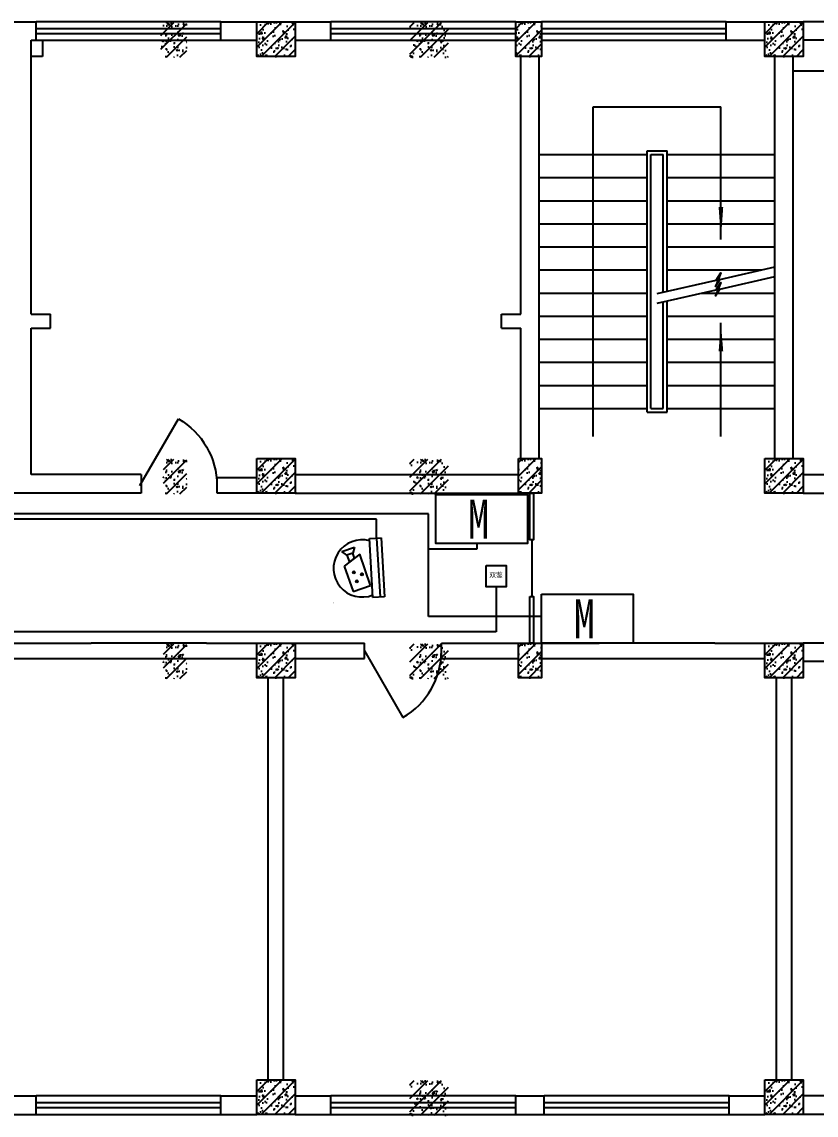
# Model space of a CAD drawing. Header units: millimetres. Extents: x 1454 to 76815, y 2126 to 32240.
# Drawn here: x 61248 to 68126, y 22736 to 32209 of the extents above; entities that cross this region are included whole.
import ezdxf
from ezdxf.enums import TextEntityAlignment as Align

# ---------------------------------------------------------------- set-up
doc = ezdxf.new("R2010")
doc.units = ezdxf.units.MM
doc.linetypes.add('CONTINOUS', pattern=[0])
for name, color, linetype in [('2期技防设备', 7, 'Continuous'), ('BD0', 7, 'Continuous'), ('C', 7, 'Continuous'), ('EBL', 3, 'Continuous'), ('EV-保安监控', 130, 'Continuous'), ('FS', 7, 'Continuous'), ('JJ', 7, 'Continuous'), ('LT', 7, 'Continuous'), ('MID', 7, 'Continuous'), ('T', 7, 'Continuous'), ('WINDOW', 7, 'Continuous'), ('WINDOW_TEXT', 7, 'Continuous'), ('Z', 7, 'Continuous'), ('Z1', 9, 'Continuous'), ('安防设备', 1, 'Continuous'), ('文字说明', 7, 'Continuous')]:
    doc.layers.add(name, color=color, linetype=linetype)
doc.styles.add('china', font='SimSun.ttf', dxfattribs={"width": 0.8})
doc.styles.add('SIMPLEX', font='SIMPLEX.SHX')
doc.styles.get("Standard").update_dxf_attribs({"font": 'arial.ttf'})
doc.linetypes.add('ZIGZAG', pattern='A,0.00254,-5.08,[131,ltypeshp.shx,S=5.08,R=0,X=-5.08,Y=0],-10.16,[131,ltypeshp.shx,S=5.08,R=180,X=5.08,Y=0],-5.08', length=20.32254)

# ---------------------------------------------------------------- blocks, each defined once
blk = doc.blocks.new('A$C7263570F')
at = {"layer": '安防设备', "color": 1, "linetype": 'Continuous', "lineweight": -3}
for p, q in [((0, 428.1), (0, 326.7)), ((513.6, 428.1), (0, 428.1)), ((513.6, 389), (0, 389)), ((513.6, 326.7), (513.6, 428.1)), ((0, 326.7), (513.6, 326.7)), ((61.9, 158.2), (105.1, 312.1)), ((105.1, 312.1), (382.3, 234.3)), ((140.8, 202.2), (138.4, 196.2)), ((138.4, 196.2), (140.8, 190.2)), ((140.8, 202.2), (146.9, 204.7)), ((140.8, 190.2), (146.9, 187.7)), ((146.9, 204.7), (152.9, 202.2)), ((146.9, 187.7), (152.9, 190.2)), ((152.9, 202.2), (155.4, 196.2)), ((155.4, 196.2), (152.9, 190.2)), ((200.6, 249.5), (198.1, 243.5)), ((198.1, 243.5), (200.6, 237.5)), ((200.6, 249.5), (206.6, 252)), ((200.6, 237.5), (206.6, 235)), ((206.6, 252), (212.6, 249.5)), ((206.6, 235), (212.6, 237.5)), ((212.6, 249.5), (215.1, 243.5)), ((215.1, 243.5), (212.6, 237.5)), ((382.3, 234.3), (287.8, 94.8)), ((447.2, 194.2), (394.9, 175.5)), ((415.4, 80.9), (447.2, 194.2)), ((287.8, 94.8), (61.9, 158.2)), ((221.8, 179.5), (219.3, 173.5)), ((219.3, 173.5), (221.8, 167.5)), ((221.8, 179.5), (227.8, 182)), ((221.8, 167.5), (227.8, 165)), ((227.8, 182), (233.8, 179.5)), ((227.8, 165), (233.8, 167.5)), ((233.8, 179.5), (236.3, 173.5)), ((236.3, 173.5), (233.8, 167.5)), ((319.3, 141.3), (350.8, 187.8)), ((380.4, 124.2), (319.3, 141.3)), ((350.8, 187.8), (394.9, 175.5)), ((394.9, 175.5), (380.4, 124.2)), ((394.9, 175.5), (380.4, 124.2)), ((380.4, 124.2), (415.4, 80.9))]:
    blk.add_line(p, q, dxfattribs=at)
at = {"layer": '安防设备', "color": 1, "linetype": 'Continuous', "lineweight": -3, "extrusion": (0, 0, -1)}
blk.add_ellipse((258.1, 248), major_axis=(0, 248), ratio=1, start_param=1.247574, end_param=5.035609, dxfattribs=at)
at = {"layer": '安防设备', "color": 1, "lineweight": -3, "extrusion": (0, 0, -1)}
for centre, major_axis, start_param, end_param in [((146.9, 196.2), (6.02, 6.02), 3.926991, 10.210176), ((206.6, 243.5), (6.02, 6.02), 3.926991, 10.210176), ((227.8, 173.5), (-6.02, 6.02), 5.497787, 11.780972)]:
    blk.add_ellipse(centre, major_axis=major_axis, ratio=1, start_param=start_param, end_param=end_param, dxfattribs=at)
at = {"layer": '安防设备', "color": 1, "linetype": 'Continuous', "lineweight": -3}
for points in [[(152.9, 202.2), (155.4, 196.2), (138.4, 196.2)], [(146.9, 204.7), (152.9, 202.2), (140.8, 202.2)], [(155.4, 196.2), (152.9, 190.2), (140.8, 190.2)], [(212.6, 249.5), (215.1, 243.5), (198.1, 243.5)], [(206.6, 252), (212.6, 249.5), (200.6, 249.5)], [(215.1, 243.5), (212.6, 237.5), (200.6, 237.5)], [(233.8, 179.5), (236.3, 173.5), (219.3, 173.5)], [(227.8, 182), (233.8, 179.5), (221.8, 179.5)], [(236.3, 173.5), (233.8, 167.5), (221.8, 167.5)]]:
    blk.add_solid(points, dxfattribs=at)
at = {"layer": '安防设备', "color": 1, "linetype": 'Continuous', "lineweight": -3, "extrusion": (0, 0, -1)}
for points in [[(-152.9, 202.2), (-140.8, 202.2), (-138.4, 196.2)], [(-155.4, 196.2), (-138.4, 196.2), (-140.8, 190.2)], [(-152.9, 190.2), (-140.8, 190.2), (-146.9, 187.7)], [(-212.6, 249.5), (-200.6, 249.5), (-198.1, 243.5)], [(-215.1, 243.5), (-198.1, 243.5), (-200.6, 237.5)], [(-212.6, 237.5), (-200.6, 237.5), (-206.6, 235)], [(-233.8, 179.5), (-221.8, 179.5), (-219.3, 173.5)], [(-236.3, 173.5), (-219.3, 173.5), (-221.8, 167.5)], [(-233.8, 167.5), (-221.8, 167.5), (-227.8, 165)]]:
    blk.add_solid(points, dxfattribs=at)
at = {"flags": 1}
for tag, p in [('SADA', (-61.3, 174.3)), ('ID', (664.1, -175.2)), ('名称', (-88.5, -231.8))]:
    blk.add_attdef(tag, p, '', height=200, dxfattribs=at)
blk.add_attdef('名称', (-19.5, -15.1), '', height=2.5)
blk = doc.blocks.new('_DBLK')
blk.add_line((-0.5, 0), (0, -0.866))
blk.add_arc((-0.5, 0), 1, 300, 0)
at = {"layer": 'WINDOW_TEXT', "style": 'SIMPLEX', "flags": 9}
blk.add_attdef('A', text='', height=1, dxfattribs=at).set_placement((0, 1.5), align=Align.MIDDLE)
blk = doc.blocks.new('A$C38F61D08')
at = {"layer": 'EBL'}
blk.add_lwpolyline([(0, 400.7), (706.4, 400.7), (706.4, 24.2), (0, 24.2)], close=True, dxfattribs=at)
at = {"layer": 'MID', "style": 'china', "width": 0.8}
blk.add_text('M', height=300, dxfattribs=at).set_placement((247.7, 61.7))

msp = doc.modelspace()

# ---------------------------------------------------------------- hatches: boundary and pattern name
at = {"layer": 'Z1'}
h = msp.add_hatch(dxfattribs=at)
h.set_pattern_fill('ANSI31', color=256, scale=666.666667, style=0)
h.set_pattern_definition([(45, (-1623218.67, -75789.21), (-58.925565, 58.925565), [])])
h.paths.add_polyline_path([(62452.3, 32202.4), (62675.6, 32202.4), (62675.6, 31902.4), (62452.3, 31902.4)])
h = msp.add_hatch(dxfattribs=at)
h.set_pattern_fill('AR-CONC', color=256, scale=20, style=0)
h.set_pattern_definition([(50, (-1623218.67, -75789.21), (143.4520365, -12.550427), [15, -165]), (355, (-1623218.67, -75789.21), (-27.750267, 150.438427), [12, -132]), (100.4514, (-1623206.72, -75790.26), (115.701876, 137.887908), [12.748038, -140.228422]), (46.1842, (-1623218.67, -75749.21), (213.44821, -33.103803), [22.5, -247.5]), (96.6356, (-1623200.89, -75751.97), (186.93254, 194.823574), [19.122058, -210.3426]), (351.1842, (-1623218.67, -75749.21), (186.93239, 194.82372), [18, -198]), (21, (-1623198.67, -75759.21), (119.3814104, -80.523778), [15, -165]), (326, (-1623198.67, -75759.21), (48.663066, 145.030009), [12, -132]), (71.4514, (-1623188.72, -75765.92), (168.044526, 64.506099), [12.748038, -140.228422]), (37.5, (-1623218.673, -75789.214), (2.431971, 66.5787708), [0, -130.4, 0, -134, 0, -132.5]), (7.5, (-1623218.67, -75789.214), (52.6139075, 78.8823424), [0, -76.4, 0, -127.4, 0, -50.5]), (327.5, (-1623263.273, -75789.214), (106.7644872, -4.5109743), [0, -50, 0, -156, 0, -207]), (317.5, (-1623283.27, -75789.21), (116.637234, 20.0209965), [0, -65, 0, -103.6, 0, -147])])
h.paths.add_polyline_path([(62452.3, 32202.4), (62675.6, 32202.4), (62675.6, 31902.4), (62452.3, 31902.4)])
h = msp.add_hatch(dxfattribs=at)
h.set_pattern_fill('ANSI31', color=256, scale=666.666667, style=0)
h.set_pattern_definition([(45, (-1415541.046, -501785.635), (-58.925565, 58.925565), [])])
h.paths.add_polyline_path([(63281.7, 32209.1), (63615.1, 32209.1), (63615.1, 31909.1), (63281.7, 31909.1)])
h = msp.add_hatch(dxfattribs=at)
h.set_pattern_fill('AR-CONC', color=256, scale=20, style=0)
h.set_pattern_definition([(50, (-1415541.05, -501785.64), (143.4520365, -12.550427), [15, -165]), (355, (-1415541.05, -501785.64), (-27.750267, 150.438427), [12, -132]), (100.4514, (-1415529.09, -501786.68), (115.701876, 137.887908), [12.748038, -140.228422]), (46.1842, (-1415541.05, -501745.64), (213.44821, -33.103803), [22.5, -247.5]), (96.6356, (-1415523.26, -501748.4), (186.93254, 194.823574), [19.122058, -210.3426]), (351.1842, (-1415541.05, -501745.64), (186.93239, 194.82372), [18, -198]), (21, (-1415521.05, -501755.64), (119.38141, -80.523778), [15, -165]), (326, (-1415521.05, -501755.64), (48.663066, 145.030009), [12, -132]), (71.4514, (-1415511.1, -501762.35), (168.044526, 64.506099), [12.748038, -140.228422]), (37.5, (-1415541.046, -501785.635), (2.431971, 66.5787708), [0, -130.4, 0, -134, 0, -132.5]), (7.5, (-1415541.046, -501785.635), (52.6139075, 78.8823424), [0, -76.4, 0, -127.4, 0, -50.5]), (327.5, (-1415585.646, -501785.635), (106.7644872, -4.5109743), [0, -50, 0, -156, 0, -207]), (317.5, (-1415605.65, -501785.635), (116.637234, 20.0209965), [0, -65, 0, -103.6, 0, -147])])
h.paths.add_polyline_path([(63281.7, 32209.1), (63615.1, 32209.1), (63615.1, 31909.1), (63281.7, 31909.1)])
h = msp.add_hatch(dxfattribs=at)
h.set_pattern_fill('ANSI31', color=256, scale=666.666667, style=0)
h.set_pattern_definition([(45, (-1621018.67, -75789.21), (-58.925565, 58.925565), [])])
h.paths.add_polyline_path([(64609, 32202.4), (64942.3, 32202.4), (64942.3, 31902.4), (64609, 31902.4)])
h = msp.add_hatch(dxfattribs=at)
h.set_pattern_fill('AR-CONC', color=256, scale=20, style=0)
h.set_pattern_definition([(50, (-1621018.67, -75789.21), (143.4520365, -12.550427), [15, -165]), (355, (-1621018.67, -75789.21), (-27.750267, 150.438427), [12, -132]), (100.4514, (-1621006.72, -75790.26), (115.701876, 137.887908), [12.748038, -140.228422]), (46.1842, (-1621018.67, -75749.21), (213.44821, -33.103803), [22.5, -247.5]), (96.6356, (-1621000.89, -75751.97), (186.93254, 194.823574), [19.122058, -210.3426]), (351.1842, (-1621018.67, -75749.21), (186.93239, 194.82372), [18, -198]), (21, (-1620998.67, -75759.21), (119.3814104, -80.523778), [15, -165]), (326, (-1620998.67, -75759.21), (48.663066, 145.030009), [12, -132]), (71.4514, (-1620988.72, -75765.92), (168.044526, 64.506099), [12.748038, -140.228422]), (37.5, (-1621018.673, -75789.214), (2.431971, 66.5787708), [0, -130.4, 0, -134, 0, -132.5]), (7.5, (-1621018.67, -75789.214), (52.6139075, 78.8823424), [0, -76.4, 0, -127.4, 0, -50.5]), (327.5, (-1621063.273, -75789.214), (106.7644872, -4.5109743), [0, -50, 0, -156, 0, -207]), (317.5, (-1621083.27, -75789.21), (116.637234, 20.0209965), [0, -65, 0, -103.6, 0, -147])])
h.paths.add_polyline_path([(64609, 32202.4), (64942.3, 32202.4), (64942.3, 31902.4), (64609, 31902.4)])
h = msp.add_hatch(dxfattribs=at)
h.set_pattern_fill('ANSI31', color=256, scale=666.666667, style=0)
h.set_pattern_definition([(45, (-1413341.046, -501785.635), (-58.925565, 58.925565), [])])
h.paths.add_polyline_path([(65525.1, 32209.1), (65748.4, 32209.1), (65748.4, 31909.1), (65525.1, 31909.1)])
h = msp.add_hatch(dxfattribs=at)
h.set_pattern_fill('AR-CONC', color=256, scale=20, style=0)
h.set_pattern_definition([(50, (-1413341.05, -501785.64), (143.4520365, -12.550427), [15, -165]), (355, (-1413341.05, -501785.64), (-27.750267, 150.438427), [12, -132]), (100.4514, (-1413329.09, -501786.68), (115.701876, 137.887908), [12.748038, -140.228422]), (46.1842, (-1413341.05, -501745.64), (213.44821, -33.103803), [22.5, -247.5]), (96.6356, (-1413323.26, -501748.4), (186.93254, 194.823574), [19.122058, -210.3426]), (351.1842, (-1413341.05, -501745.64), (186.93239, 194.82372), [18, -198]), (21, (-1413321.05, -501755.64), (119.38141, -80.523778), [15, -165]), (326, (-1413321.05, -501755.64), (48.663066, 145.030009), [12, -132]), (71.4514, (-1413311.1, -501762.35), (168.044526, 64.506099), [12.748038, -140.228422]), (37.5, (-1413341.046, -501785.635), (2.431971, 66.5787708), [0, -130.4, 0, -134, 0, -132.5]), (7.5, (-1413341.046, -501785.635), (52.6139075, 78.8823424), [0, -76.4, 0, -127.4, 0, -50.5]), (327.5, (-1413385.646, -501785.635), (106.7644872, -4.5109743), [0, -50, 0, -156, 0, -207]), (317.5, (-1413405.65, -501785.635), (116.637234, 20.0209965), [0, -65, 0, -103.6, 0, -147])])
h.paths.add_polyline_path([(65525.1, 32209.1), (65748.4, 32209.1), (65748.4, 31909.1), (65525.1, 31909.1)])
h = msp.add_hatch(dxfattribs=at)
h.set_pattern_fill('ANSI31', color=256, scale=666.666667, style=0)
h.set_pattern_definition([(45, (-1411141.046, -501785.635), (-58.925565, 58.925565), [])])
h.paths.add_polyline_path([(67681.7, 32209.1), (68015.1, 32209.1), (68015.1, 31909.1), (67681.7, 31909.1)])
h = msp.add_hatch(dxfattribs=at)
h.set_pattern_fill('AR-CONC', color=256, scale=20, style=0)
h.set_pattern_definition([(50, (-1411141.05, -501785.64), (143.4520365, -12.550427), [15, -165]), (355, (-1411141.05, -501785.64), (-27.750267, 150.438427), [12, -132]), (100.4514, (-1411129.09, -501786.68), (115.701876, 137.887908), [12.748038, -140.228422]), (46.1842, (-1411141.05, -501745.64), (213.44821, -33.103803), [22.5, -247.5]), (96.6356, (-1411123.26, -501748.4), (186.93254, 194.823574), [19.122058, -210.3426]), (351.1842, (-1411141.05, -501745.64), (186.93239, 194.82372), [18, -198]), (21, (-1411121.05, -501755.64), (119.38141, -80.523778), [15, -165]), (326, (-1411121.05, -501755.64), (48.663066, 145.030009), [12, -132]), (71.4514, (-1411111.1, -501762.35), (168.044526, 64.506099), [12.748038, -140.228422]), (37.5, (-1411141.046, -501785.635), (2.431971, 66.5787708), [0, -130.4, 0, -134, 0, -132.5]), (7.5, (-1411141.046, -501785.635), (52.6139075, 78.8823424), [0, -76.4, 0, -127.4, 0, -50.5]), (327.5, (-1411185.646, -501785.635), (106.7644872, -4.5109743), [0, -50, 0, -156, 0, -207]), (317.5, (-1411205.65, -501785.635), (116.637234, 20.0209965), [0, -65, 0, -103.6, 0, -147])])
h.paths.add_polyline_path([(67681.7, 32209.1), (68015.1, 32209.1), (68015.1, 31909.1), (67681.7, 31909.1)])
h = msp.add_hatch(dxfattribs=at)
h.set_pattern_fill('ANSI31', color=256, scale=666.666667, style=0)
h.set_pattern_definition([(45, (-1415541.046, -505568.97), (-58.925565, 58.925565), [])])
h.paths.add_polyline_path([(63281.7, 28425.8), (63615.1, 28425.8), (63615.1, 28125.8), (63281.7, 28125.8)])
h = msp.add_hatch(dxfattribs=at)
h.set_pattern_fill('AR-CONC', color=256, scale=20, style=0)
h.set_pattern_definition([(50, (-1415541.05, -505568.97), (143.4520365, -12.550427), [15, -165]), (355, (-1415541.05, -505568.97), (-27.750267, 150.438427), [12, -132]), (100.4514, (-1415529.09, -505570.01), (115.701876, 137.887908), [12.748038, -140.228422]), (46.1842, (-1415541.05, -505528.97), (213.44821, -33.103803), [22.5, -247.5]), (96.6356, (-1415523.26, -505531.73), (186.93254, 194.823574), [19.122058, -210.3426]), (351.1842, (-1415541.05, -505528.97), (186.93239, 194.82372), [18, -198]), (21, (-1415521.05, -505538.97), (119.38141, -80.523778), [15, -165]), (326, (-1415521.05, -505538.97), (48.663066, 145.030009), [12, -132]), (71.4514, (-1415511.1, -505545.68), (168.044526, 64.506099), [12.748038, -140.228422]), (37.5, (-1415541.046, -505568.97), (2.431971, 66.5787708), [0, -130.4, 0, -134, 0, -132.5]), (7.5, (-1415541.046, -505568.97), (52.6139075, 78.8823424), [0, -76.4, 0, -127.4, 0, -50.5]), (327.5, (-1415585.646, -505568.97), (106.7644872, -4.5109743), [0, -50, 0, -156, 0, -207]), (317.5, (-1415605.65, -505568.97), (116.637234, 20.0209965), [0, -65, 0, -103.6, 0, -147])])
h.paths.add_polyline_path([(63281.7, 28425.8), (63615.1, 28425.8), (63615.1, 28125.8), (63281.7, 28125.8)])
h = msp.add_hatch(dxfattribs=at)
h.set_pattern_fill('ANSI31', color=256, scale=666.666667, style=0)
h.set_pattern_definition([(45, (-1413341.046, -505568.97), (-58.925565, 58.925565), [])])
h.paths.add_polyline_path([(65548.4, 28425.8), (65748.4, 28425.8), (65748.4, 28125.8), (65548.4, 28125.8)])
h = msp.add_hatch(dxfattribs=at)
h.set_pattern_fill('AR-CONC', color=256, scale=20, style=0)
h.set_pattern_definition([(50, (-1413341.05, -505568.97), (143.4520365, -12.550427), [15, -165]), (355, (-1413341.05, -505568.97), (-27.750267, 150.438427), [12, -132]), (100.4514, (-1413329.09, -505570.01), (115.701876, 137.887908), [12.748038, -140.228422]), (46.1842, (-1413341.05, -505528.97), (213.44821, -33.103803), [22.5, -247.5]), (96.6356, (-1413323.26, -505531.73), (186.93254, 194.823574), [19.122058, -210.3426]), (351.1842, (-1413341.05, -505528.97), (186.93239, 194.82372), [18, -198]), (21, (-1413321.05, -505538.97), (119.38141, -80.523778), [15, -165]), (326, (-1413321.05, -505538.97), (48.663066, 145.030009), [12, -132]), (71.4514, (-1413311.1, -505545.68), (168.044526, 64.506099), [12.748038, -140.228422]), (37.5, (-1413341.046, -505568.97), (2.431971, 66.5787708), [0, -130.4, 0, -134, 0, -132.5]), (7.5, (-1413341.046, -505568.97), (52.6139075, 78.8823424), [0, -76.4, 0, -127.4, 0, -50.5]), (327.5, (-1413385.646, -505568.97), (106.7644872, -4.5109743), [0, -50, 0, -156, 0, -207]), (317.5, (-1413405.65, -505568.97), (116.637234, 20.0209965), [0, -65, 0, -103.6, 0, -147])])
h.paths.add_polyline_path([(65548.4, 28425.8), (65748.4, 28425.8), (65748.4, 28125.8), (65548.4, 28125.8)])
h = msp.add_hatch(dxfattribs=at)
h.set_pattern_fill('ANSI31', color=256, scale=666.666667, style=0)
h.set_pattern_definition([(45, (-1411141.046, -505568.97), (-58.925565, 58.925565), [])])
h.paths.add_polyline_path([(67681.7, 28425.8), (68015.1, 28425.8), (68015.1, 28125.8), (67681.7, 28125.8)])
h = msp.add_hatch(dxfattribs=at)
h.set_pattern_fill('AR-CONC', color=256, scale=20, style=0)
h.set_pattern_definition([(50, (-1411141.05, -505568.97), (143.4520365, -12.550427), [15, -165]), (355, (-1411141.05, -505568.97), (-27.750267, 150.438427), [12, -132]), (100.4514, (-1411129.09, -505570.01), (115.701876, 137.887908), [12.748038, -140.228422]), (46.1842, (-1411141.05, -505528.97), (213.44821, -33.103803), [22.5, -247.5]), (96.6356, (-1411123.26, -505531.73), (186.93254, 194.823574), [19.122058, -210.3426]), (351.1842, (-1411141.05, -505528.97), (186.93239, 194.82372), [18, -198]), (21, (-1411121.05, -505538.97), (119.38141, -80.523778), [15, -165]), (326, (-1411121.05, -505538.97), (48.663066, 145.030009), [12, -132]), (71.4514, (-1411111.1, -505545.68), (168.044526, 64.506099), [12.748038, -140.228422]), (37.5, (-1411141.046, -505568.97), (2.431971, 66.5787708), [0, -130.4, 0, -134, 0, -132.5]), (7.5, (-1411141.046, -505568.97), (52.6139075, 78.8823424), [0, -76.4, 0, -127.4, 0, -50.5]), (327.5, (-1411185.646, -505568.97), (106.7644872, -4.5109743), [0, -50, 0, -156, 0, -207]), (317.5, (-1411205.65, -505568.97), (116.637234, 20.0209965), [0, -65, 0, -103.6, 0, -147])])
h.paths.add_polyline_path([(67681.7, 28425.8), (68015.1, 28425.8), (68015.1, 28125.8), (67681.7, 28125.8)])
h = msp.add_hatch(dxfattribs=at)
h.set_pattern_fill('ANSI31', color=256, scale=666.666667, style=0)
h.set_pattern_definition([(45, (-1623218.67, -79572.55), (-58.925565, 58.925565), [])])
h.paths.add_polyline_path([(62475.6, 28419.1), (62675.6, 28419.1), (62675.6, 28119.1), (62475.6, 28119.1)])
h = msp.add_hatch(dxfattribs=at)
h.set_pattern_fill('AR-CONC', color=256, scale=20, style=0)
h.set_pattern_definition([(50, (-1623218.67, -79572.55), (143.4520365, -12.550427), [15, -165]), (355, (-1623218.67, -79572.55), (-27.750267, 150.438427), [12, -132]), (100.4514, (-1623206.72, -79573.6), (115.701876, 137.887908), [12.748038, -140.228422]), (46.1842, (-1623218.67, -79532.55), (213.44821, -33.103803), [22.5, -247.5]), (96.6356, (-1623200.89, -79535.3), (186.93254, 194.823574), [19.122058, -210.3426]), (351.1842, (-1623218.67, -79532.55), (186.93239, 194.82372), [18, -198]), (21, (-1623198.67, -79542.55), (119.3814104, -80.523778), [15, -165]), (326, (-1623198.67, -79542.55), (48.663066, 145.030009), [12, -132]), (71.4514, (-1623188.72, -79549.26), (168.044526, 64.506099), [12.748038, -140.228422]), (37.5, (-1623218.673, -79572.547), (2.431971, 66.5787708), [0, -130.4, 0, -134, 0, -132.5]), (7.5, (-1623218.67, -79572.55), (52.6139075, 78.8823424), [0, -76.4, 0, -127.4, 0, -50.5]), (327.5, (-1623263.273, -79572.547), (106.7644872, -4.5109743), [0, -50, 0, -156, 0, -207]), (317.5, (-1623283.27, -79572.55), (116.637234, 20.0209965), [0, -65, 0, -103.6, 0, -147])])
h.paths.add_polyline_path([(62475.6, 28419.1), (62675.6, 28419.1), (62675.6, 28119.1), (62475.6, 28119.1)])
h = msp.add_hatch(dxfattribs=at)
h.set_pattern_fill('ANSI31', color=256, scale=666.666667, style=0)
h.set_pattern_definition([(45, (-1621018.67, -79572.55), (-58.925565, 58.925565), [])])
h.paths.add_polyline_path([(64609, 28419.1), (64942.3, 28419.1), (64942.3, 28119.1), (64609, 28119.1)])
h = msp.add_hatch(dxfattribs=at)
h.set_pattern_fill('AR-CONC', color=256, scale=20, style=0)
h.set_pattern_definition([(50, (-1621018.67, -79572.55), (143.4520365, -12.550427), [15, -165]), (355, (-1621018.67, -79572.55), (-27.750267, 150.438427), [12, -132]), (100.4514, (-1621006.72, -79573.6), (115.701876, 137.887908), [12.748038, -140.228422]), (46.1842, (-1621018.67, -79532.55), (213.44821, -33.103803), [22.5, -247.5]), (96.6356, (-1621000.89, -79535.3), (186.93254, 194.823574), [19.122058, -210.3426]), (351.1842, (-1621018.67, -79532.55), (186.93239, 194.82372), [18, -198]), (21, (-1620998.67, -79542.55), (119.3814104, -80.523778), [15, -165]), (326, (-1620998.67, -79542.55), (48.663066, 145.030009), [12, -132]), (71.4514, (-1620988.72, -79549.26), (168.044526, 64.506099), [12.748038, -140.228422]), (37.5, (-1621018.673, -79572.547), (2.431971, 66.5787708), [0, -130.4, 0, -134, 0, -132.5]), (7.5, (-1621018.67, -79572.55), (52.6139075, 78.8823424), [0, -76.4, 0, -127.4, 0, -50.5]), (327.5, (-1621063.273, -79572.547), (106.7644872, -4.5109743), [0, -50, 0, -156, 0, -207]), (317.5, (-1621083.27, -79572.55), (116.637234, 20.0209965), [0, -65, 0, -103.6, 0, -147])])
h.paths.add_polyline_path([(64609, 28419.1), (64942.3, 28419.1), (64942.3, 28119.1), (64609, 28119.1)])
h = msp.add_hatch(dxfattribs=at)
h.set_pattern_fill('ANSI31', color=256, scale=666.666667, style=0)
h.set_pattern_definition([(45, (-1623218.67, -81172.55), (-58.925565, 58.925565), [])])
h.paths.add_polyline_path([(62475.6, 26819.1), (62675.6, 26819.1), (62675.6, 26519.1), (62475.6, 26519.1)])
h = msp.add_hatch(dxfattribs=at)
h.set_pattern_fill('AR-CONC', color=256, scale=20, style=0)
h.set_pattern_definition([(50, (-1623218.67, -81172.55), (143.4520365, -12.550427), [15, -165]), (355, (-1623218.67, -81172.55), (-27.750267, 150.438427), [12, -132]), (100.4514, (-1623206.72, -81173.6), (115.701876, 137.887908), [12.748038, -140.228422]), (46.1842, (-1623218.67, -81132.55), (213.44821, -33.103803), [22.5, -247.5]), (96.6356, (-1623200.89, -81135.3), (186.93254, 194.823574), [19.122058, -210.3426]), (351.1842, (-1623218.67, -81132.55), (186.93239, 194.82372), [18, -198]), (21, (-1623198.67, -81142.55), (119.3814104, -80.523778), [15, -165]), (326, (-1623198.67, -81142.55), (48.663066, 145.030009), [12, -132]), (71.4514, (-1623188.72, -81149.26), (168.044526, 64.506099), [12.748038, -140.228422]), (37.5, (-1623218.673, -81172.547), (2.431971, 66.5787708), [0, -130.4, 0, -134, 0, -132.5]), (7.5, (-1623218.67, -81172.55), (52.6139075, 78.8823424), [0, -76.4, 0, -127.4, 0, -50.5]), (327.5, (-1623263.273, -81172.547), (106.7644872, -4.5109743), [0, -50, 0, -156, 0, -207]), (317.5, (-1623283.27, -81172.55), (116.637234, 20.0209965), [0, -65, 0, -103.6, 0, -147])])
h.paths.add_polyline_path([(62475.6, 26819.1), (62675.6, 26819.1), (62675.6, 26519.1), (62475.6, 26519.1)])
h = msp.add_hatch(dxfattribs=at)
h.set_pattern_fill('AR-CONC', color=256, scale=20, style=0)
h.set_pattern_definition([(50, (-1415541.05, -507168.97), (143.4520365, -12.550427), [15, -165]), (355, (-1415541.05, -507168.97), (-27.750267, 150.438427), [12, -132]), (100.4514, (-1415529.09, -507170.01), (115.701876, 137.887908), [12.748038, -140.228422]), (46.1842, (-1415541.05, -507128.97), (213.44821, -33.103803), [22.5, -247.5]), (96.6356, (-1415523.26, -507131.73), (186.93254, 194.823574), [19.122058, -210.3426]), (351.1842, (-1415541.05, -507128.97), (186.93239, 194.82372), [18, -198]), (21, (-1415521.05, -507138.97), (119.38141, -80.523778), [15, -165]), (326, (-1415521.05, -507138.97), (48.663066, 145.030009), [12, -132]), (71.4514, (-1415511.1, -507145.68), (168.044526, 64.506099), [12.748038, -140.228422]), (37.5, (-1415541.046, -507168.97), (2.431971, 66.5787708), [0, -130.4, 0, -134, 0, -132.5]), (7.5, (-1415541.046, -507168.97), (52.6139075, 78.8823424), [0, -76.4, 0, -127.4, 0, -50.5]), (327.5, (-1415585.646, -507168.97), (106.7644872, -4.5109743), [0, -50, 0, -156, 0, -207]), (317.5, (-1415605.65, -507168.97), (116.637234, 20.0209965), [0, -65, 0, -103.6, 0, -147])])
h.paths.add_polyline_path([(63281.7, 26825.8), (63615.1, 26825.8), (63615.1, 26525.8), (63281.7, 26525.8)])
h = msp.add_hatch(dxfattribs=at)
h.set_pattern_fill('ANSI31', color=256, scale=666.666667, style=0)
h.set_pattern_definition([(45, (-1415541.046, -507168.97), (-58.925565, 58.925565), [])])
h.paths.add_polyline_path([(63281.7, 26825.8), (63615.1, 26825.8), (63615.1, 26525.8), (63281.7, 26525.8)])
h = msp.add_hatch(dxfattribs=at)
h.set_pattern_fill('AR-CONC', color=256, scale=20, style=0)
h.set_pattern_definition([(50, (-1621018.67, -81172.55), (143.4520365, -12.550427), [15, -165]), (355, (-1621018.67, -81172.55), (-27.750267, 150.438427), [12, -132]), (100.4514, (-1621006.72, -81173.6), (115.701876, 137.887908), [12.748038, -140.228422]), (46.1842, (-1621018.67, -81132.55), (213.44821, -33.103803), [22.5, -247.5]), (96.6356, (-1621000.89, -81135.3), (186.93254, 194.823574), [19.122058, -210.3426]), (351.1842, (-1621018.67, -81132.55), (186.93239, 194.82372), [18, -198]), (21, (-1620998.67, -81142.55), (119.3814104, -80.523778), [15, -165]), (326, (-1620998.67, -81142.55), (48.663066, 145.030009), [12, -132]), (71.4514, (-1620988.72, -81149.26), (168.044526, 64.506099), [12.748038, -140.228422]), (37.5, (-1621018.673, -81172.547), (2.431971, 66.5787708), [0, -130.4, 0, -134, 0, -132.5]), (7.5, (-1621018.67, -81172.55), (52.6139075, 78.8823424), [0, -76.4, 0, -127.4, 0, -50.5]), (327.5, (-1621063.273, -81172.547), (106.7644872, -4.5109743), [0, -50, 0, -156, 0, -207]), (317.5, (-1621083.27, -81172.55), (116.637234, 20.0209965), [0, -65, 0, -103.6, 0, -147])])
h.paths.add_polyline_path([(64609, 26819.1), (64942.3, 26819.1), (64942.3, 26519.1), (64609, 26519.1)])
h = msp.add_hatch(dxfattribs=at)
h.set_pattern_fill('ANSI31', color=256, scale=666.666667, style=0)
h.set_pattern_definition([(45, (-1621018.67, -81172.55), (-58.925565, 58.925565), [])])
h.paths.add_polyline_path([(64609, 26819.1), (64942.3, 26819.1), (64942.3, 26519.1), (64609, 26519.1)])
h = msp.add_hatch(dxfattribs=at)
h.set_pattern_fill('ANSI31', color=256, scale=666.666667, style=0)
h.set_pattern_definition([(45, (-1413341.046, -507168.97), (-58.925565, 58.925565), [])])
h.paths.add_polyline_path([(65548.4, 26825.8), (65748.4, 26825.8), (65748.4, 26525.8), (65548.4, 26525.8)])
h = msp.add_hatch(dxfattribs=at)
h.set_pattern_fill('AR-CONC', color=256, scale=20, style=0)
h.set_pattern_definition([(50, (-1413341.05, -507168.97), (143.4520365, -12.550427), [15, -165]), (355, (-1413341.05, -507168.97), (-27.750267, 150.438427), [12, -132]), (100.4514, (-1413329.09, -507170.01), (115.701876, 137.887908), [12.748038, -140.228422]), (46.1842, (-1413341.05, -507128.97), (213.44821, -33.103803), [22.5, -247.5]), (96.6356, (-1413323.26, -507131.73), (186.93254, 194.823574), [19.122058, -210.3426]), (351.1842, (-1413341.05, -507128.97), (186.93239, 194.82372), [18, -198]), (21, (-1413321.05, -507138.97), (119.38141, -80.523778), [15, -165]), (326, (-1413321.05, -507138.97), (48.663066, 145.030009), [12, -132]), (71.4514, (-1413311.1, -507145.68), (168.044526, 64.506099), [12.748038, -140.228422]), (37.5, (-1413341.046, -507168.97), (2.431971, 66.5787708), [0, -130.4, 0, -134, 0, -132.5]), (7.5, (-1413341.046, -507168.97), (52.6139075, 78.8823424), [0, -76.4, 0, -127.4, 0, -50.5]), (327.5, (-1413385.646, -507168.97), (106.7644872, -4.5109743), [0, -50, 0, -156, 0, -207]), (317.5, (-1413405.65, -507168.97), (116.637234, 20.0209965), [0, -65, 0, -103.6, 0, -147])])
h.paths.add_polyline_path([(65548.4, 26825.8), (65748.4, 26825.8), (65748.4, 26525.8), (65548.4, 26525.8)])
h = msp.add_hatch(dxfattribs=at)
h.set_pattern_fill('AR-CONC', color=256, scale=20, style=0)
h.set_pattern_definition([(50, (-1411141.05, -507168.97), (143.4520365, -12.550427), [15, -165]), (355, (-1411141.05, -507168.97), (-27.750267, 150.438427), [12, -132]), (100.4514, (-1411129.09, -507170.01), (115.701876, 137.887908), [12.748038, -140.228422]), (46.1842, (-1411141.05, -507128.97), (213.44821, -33.103803), [22.5, -247.5]), (96.6356, (-1411123.26, -507131.73), (186.93254, 194.823574), [19.122058, -210.3426]), (351.1842, (-1411141.05, -507128.97), (186.93239, 194.82372), [18, -198]), (21, (-1411121.05, -507138.97), (119.38141, -80.523778), [15, -165]), (326, (-1411121.05, -507138.97), (48.663066, 145.030009), [12, -132]), (71.4514, (-1411111.1, -507145.68), (168.044526, 64.506099), [12.748038, -140.228422]), (37.5, (-1411141.046, -507168.97), (2.431971, 66.5787708), [0, -130.4, 0, -134, 0, -132.5]), (7.5, (-1411141.046, -507168.97), (52.6139075, 78.8823424), [0, -76.4, 0, -127.4, 0, -50.5]), (327.5, (-1411185.646, -507168.97), (106.7644872, -4.5109743), [0, -50, 0, -156, 0, -207]), (317.5, (-1411205.65, -507168.97), (116.637234, 20.0209965), [0, -65, 0, -103.6, 0, -147])])
h.paths.add_polyline_path([(67681.7, 26825.8), (68015.1, 26825.8), (68015.1, 26525.8), (67681.7, 26525.8)])
h = msp.add_hatch(dxfattribs=at)
h.set_pattern_fill('ANSI31', color=256, scale=666.666667, style=0)
h.set_pattern_definition([(45, (-1411141.046, -507168.97), (-58.925565, 58.925565), [])])
h.paths.add_polyline_path([(67681.7, 26825.8), (68015.1, 26825.8), (68015.1, 26525.8), (67681.7, 26525.8)])
h = msp.add_hatch(dxfattribs=at)
h.set_pattern_fill('AR-CONC', color=256, scale=20, style=0)
h.set_pattern_definition([(50, (-1415541.05, -510952.3), (143.4520365, -12.550427), [15, -165]), (355, (-1415541.05, -510952.3), (-27.750267, 150.438427), [12, -132]), (100.4514, (-1415529.09, -510953.35), (115.701876, 137.887908), [12.748038, -140.228422]), (46.1842, (-1415541.05, -510912.3), (213.44821, -33.103803), [22.5, -247.5]), (96.6356, (-1415523.26, -510915.06), (186.93254, 194.823574), [19.122058, -210.3426]), (351.1842, (-1415541.05, -510912.3), (186.93239, 194.82372), [18, -198]), (21, (-1415521.05, -510922.3), (119.38141, -80.523778), [15, -165]), (326, (-1415521.05, -510922.3), (48.663066, 145.030009), [12, -132]), (71.4514, (-1415511.1, -510929.01), (168.044526, 64.506099), [12.748038, -140.228422]), (37.5, (-1415541.046, -510952.3), (2.431971, 66.5787708), [0, -130.4, 0, -134, 0, -132.5]), (7.5, (-1415541.046, -510952.3), (52.6139075, 78.8823424), [0, -76.4, 0, -127.4, 0, -50.5]), (327.5, (-1415585.646, -510952.3), (106.7644872, -4.5109743), [0, -50, 0, -156, 0, -207]), (317.5, (-1415605.65, -510952.3), (116.637234, 20.0209965), [0, -65, 0, -103.6, 0, -147])])
h.paths.add_polyline_path([(63281.7, 23042.4), (63615.1, 23042.4), (63615.1, 22742.4), (63281.7, 22742.4)])
h = msp.add_hatch(dxfattribs=at)
h.set_pattern_fill('ANSI31', color=256, scale=666.666667, style=0)
h.set_pattern_definition([(45, (-1415541.046, -510952.3), (-58.925565, 58.925565), [])])
h.paths.add_polyline_path([(63281.7, 23042.4), (63615.1, 23042.4), (63615.1, 22742.4), (63281.7, 22742.4)])
h = msp.add_hatch(dxfattribs=at)
h.set_pattern_fill('AR-CONC', color=256, scale=20, style=0)
h.set_pattern_definition([(50, (-1621018.67, -84955.88), (143.4520365, -12.550427), [15, -165]), (355, (-1621018.67, -84955.88), (-27.750267, 150.438427), [12, -132]), (100.4514, (-1621006.72, -84956.93), (115.701876, 137.887908), [12.748038, -140.228422]), (46.1842, (-1621018.67, -84915.88), (213.44821, -33.103803), [22.5, -247.5]), (96.6356, (-1621000.89, -84918.64), (186.93254, 194.823574), [19.122058, -210.3426]), (351.1842, (-1621018.67, -84915.88), (186.93239, 194.82372), [18, -198]), (21, (-1620998.67, -84925.88), (119.3814104, -80.523778), [15, -165]), (326, (-1620998.67, -84925.88), (48.663066, 145.030009), [12, -132]), (71.4514, (-1620988.72, -84932.59), (168.044526, 64.506099), [12.748038, -140.228422]), (37.5, (-1621018.673, -84955.88), (2.431971, 66.5787708), [0, -130.4, 0, -134, 0, -132.5]), (7.5, (-1621018.67, -84955.88), (52.6139075, 78.8823424), [0, -76.4, 0, -127.4, 0, -50.5]), (327.5, (-1621063.273, -84955.88), (106.7644872, -4.5109743), [0, -50, 0, -156, 0, -207]), (317.5, (-1621083.27, -84955.88), (116.637234, 20.0209965), [0, -65, 0, -103.6, 0, -147])])
h.paths.add_polyline_path([(64609, 23035.8), (64942.3, 23035.8), (64942.3, 22735.8), (64609, 22735.8)])
h = msp.add_hatch(dxfattribs=at)
h.set_pattern_fill('ANSI31', color=256, scale=666.666667, style=0)
h.set_pattern_definition([(45, (-1621018.67, -84955.88), (-58.925565, 58.925565), [])])
h.paths.add_polyline_path([(64609, 23035.8), (64942.3, 23035.8), (64942.3, 22735.8), (64609, 22735.8)])
h = msp.add_hatch(dxfattribs=at)
h.set_pattern_fill('AR-CONC', color=256, scale=20, style=0)
h.set_pattern_definition([(50, (-1411141.05, -510952.3), (143.4520365, -12.550427), [15, -165]), (355, (-1411141.05, -510952.3), (-27.750267, 150.438427), [12, -132]), (100.4514, (-1411129.09, -510953.35), (115.701876, 137.887908), [12.748038, -140.228422]), (46.1842, (-1411141.05, -510912.3), (213.44821, -33.103803), [22.5, -247.5]), (96.6356, (-1411123.26, -510915.06), (186.93254, 194.823574), [19.122058, -210.3426]), (351.1842, (-1411141.05, -510912.3), (186.93239, 194.82372), [18, -198]), (21, (-1411121.05, -510922.3), (119.38141, -80.523778), [15, -165]), (326, (-1411121.05, -510922.3), (48.663066, 145.030009), [12, -132]), (71.4514, (-1411111.1, -510929.01), (168.044526, 64.506099), [12.748038, -140.228422]), (37.5, (-1411141.046, -510952.3), (2.431971, 66.5787708), [0, -130.4, 0, -134, 0, -132.5]), (7.5, (-1411141.046, -510952.3), (52.6139075, 78.8823424), [0, -76.4, 0, -127.4, 0, -50.5]), (327.5, (-1411185.646, -510952.3), (106.7644872, -4.5109743), [0, -50, 0, -156, 0, -207]), (317.5, (-1411205.65, -510952.3), (116.637234, 20.0209965), [0, -65, 0, -103.6, 0, -147])])
h.paths.add_polyline_path([(67681.7, 23042.4), (68015.1, 23042.4), (68015.1, 22742.4), (67681.7, 22742.4)])
h = msp.add_hatch(dxfattribs=at)
h.set_pattern_fill('ANSI31', color=256, scale=666.666667, style=0)
h.set_pattern_definition([(45, (-1411141.046, -510952.3), (-58.925565, 58.925565), [])])
h.paths.add_polyline_path([(67681.7, 23042.4), (68015.1, 23042.4), (68015.1, 22742.4), (67681.7, 22742.4)])

# ---------------------------------------------------------------- linework, layer by layer
for p, q in [((66195.1, 28615.3), (66195.1, 31473.3)), ((66195.1, 31473.3), (67301.7, 31473.3)), ((67301.7, 30324), (67301.7, 31473.3)), ((67301.7, 28615.3), (67301.7, 29602.4))]:
    msp.add_line(p, q)
for points in [[(67301.7, 30324, 0, 40, 0), (67301.7, 30605.4, 40, 40, 0)], [(67301.7, 29602.4, 0, 40, 0), (67301.7, 29354.4, 40, 40, 0)]]:
    msp.add_lwpolyline(points, format="xyseb")
for points in [[(66748.2, 29854.1), (67259.4, 29970), (67300.1, 30035.1), (67254.8, 29917.2), (67291.6, 29977.3), (67768.4, 30085.4)], [(66748.2, 29771), (67259.4, 29886.9), (67300.1, 29952), (67254.8, 29834.1), (67291.6, 29894.2), (67768.4, 30002.3)]]:
    msp.add_lwpolyline(points)
at = {"layer": 'BD0'}
for p, q in [((61125.1, 32209.1), (61371.7, 32209.1)), ((61371.7, 32049.1), (61371.7, 32209.1)), ((62971.7, 32209.1), (63281.7, 32209.1)), ((62971.7, 32049.1), (62971.7, 32209.1)), ((63615.1, 32209.1), (63925.1, 32209.1)), ((63925.1, 32049.1), (63925.1, 32209.1)), ((67348.4, 32209.1), (67681.7, 32209.1)), ((67348.4, 32049.1), (67348.4, 32209.1)), ((68325.1, 32209.1), (68015.1, 32209.1)), ((61328.4, 29675.8), (61328.4, 32049.1)), ((61328.4, 32049.1), (61371.7, 32049.1)), ((62971.7, 32049.1), (63281.7, 32049.1)), ((63615.1, 32049.1), (63925.1, 32049.1)), ((67348.4, 32049.1), (67681.7, 32049.1)), ((68325.1, 32049.1), (68015.1, 32049.1)), ((65568.4, 29675.8), (65568.4, 31909.1)), ((65728.4, 28425.8), (65728.4, 31909.1)), ((67768.4, 28425.8), (67768.4, 31909.1)), ((67928.4, 28425.8), (67928.4, 31909.1)), ((69968.4, 31782.4), (67928.4, 31782.4)), ((61328.4, 29675.8), (61495.1, 29675.8)), ((61495.1, 29555.8), (61495.1, 29675.8)), ((65401.7, 29675.8), (65568.4, 29675.8)), ((65401.7, 29555.8), (65401.7, 29675.8)), ((61328.4, 28285.8), (61328.4, 29555.8)), ((61328.4, 29555.8), (61495.1, 29555.8)), ((65401.7, 29555.8), (65568.4, 29555.8)), ((65568.4, 28425.8), (65568.4, 29555.8)), ((62281.7, 28285.8), (61328.4, 28285.8)), ((62281.7, 28285.8), (62281.7, 28125.8)), ((63615.1, 28285.8), (65548.4, 28285.8)), ((68015.1, 28285.8), (68615.1, 28285.8)), ((62281.7, 28125.8), (61168.4, 28125.8)), ((63615.1, 28125.8), (65548.4, 28125.8)), ((68015.1, 28125.8), (68615.1, 28125.8)), ((60481.7, 26825.8), (61848.4, 26825.8)), ((62848.4, 26825.8), (61848.4, 26825.8)), ((65748.4, 26825.8), (66248.4, 26825.8)), ((67248.4, 26825.8), (66248.4, 26825.8)), ((68615.1, 26825.8), (68015.1, 26825.8)), ((60481.7, 26692.4), (61848.4, 26692.4)), ((61848.4, 26692.4), (62848.4, 26692.4)), ((65748.4, 26692.4), (66248.4, 26692.4)), ((66248.4, 26692.4), (67248.4, 26692.4)), ((68615.1, 26665.8), (68015.1, 26665.8)), ((61125.1, 22902.4), (61371.7, 22902.4)), ((61371.7, 22742.4), (61371.7, 22902.4)), ((62971.7, 22902.4), (63281.7, 22902.4)), ((62971.7, 22742.4), (62971.7, 22902.4)), ((63615.1, 22902.4), (63925.1, 22902.4)), ((63925.1, 22742.4), (63925.1, 22902.4)), ((65525.1, 22902.4), (65771.7, 22902.4)), ((65525.1, 22742.4), (65525.1, 22902.4)), ((65771.7, 22742.4), (65771.7, 22902.4)), ((67371.7, 22902.4), (67681.7, 22902.4)), ((67371.7, 22742.4), (67371.7, 22902.4)), ((68325.1, 22902.4), (68015.1, 22902.4)), ((68325.1, 22742.4), (68015.1, 22742.4))]:
    msp.add_line(p, q, dxfattribs=at)
at = {"layer": 'C', "color": 7}
for p, q in [((62971.7, 32209.1), (61371.7, 32209.1)), ((62971.7, 32149.1), (61371.7, 32149.1)), ((65525.1, 32209.1), (63925.1, 32209.1)), ((65525.1, 32149.1), (63925.1, 32149.1)), ((67348.4, 32209.1), (65748.4, 32209.1)), ((67348.4, 32149.1), (65748.4, 32149.1)), ((61371.7, 32109.1), (62971.7, 32109.1)), ((61371.7, 32049.1), (62971.7, 32049.1)), ((63925.1, 32109.1), (65525.1, 32109.1)), ((63925.1, 32049.1), (65525.1, 32049.1)), ((65748.4, 32109.1), (67348.4, 32109.1)), ((65748.4, 32049.1), (67348.4, 32049.1)), ((62971.7, 22902.4), (61371.7, 22902.4)), ((62971.7, 22842.4), (61371.7, 22842.4)), ((65525.1, 22902.4), (63925.1, 22902.4)), ((65525.1, 22842.4), (63925.1, 22842.4)), ((67371.7, 22902.4), (65771.7, 22902.4)), ((67371.7, 22842.4), (65771.7, 22842.4))]:
    msp.add_line(p, q, dxfattribs=at)
at = {"layer": 'EV-保安监控', "color": 0}
msp.add_line((62938.9, 28125.8), (62938.9, 28259.1), dxfattribs=at)
at = {"layer": 'FS'}
for p, q in [((66661.7, 31092.4), (66835.1, 31092.4)), ((66661.7, 28825.8), (66661.7, 31092.4)), ((66835.1, 29873.8), (66835.1, 31092.4)), ((66695.1, 28859.1), (66695.1, 31059.1)), ((66695.1, 31059.1), (66801.7, 31059.1)), ((66801.7, 29866.2), (66801.7, 31059.1)), ((66801.7, 28859.1), (66801.7, 29783.2)), ((66835.1, 28825.8), (66835.1, 29790.7)), ((66661.7, 28825.8), (66835.1, 28825.8)), ((66695.1, 28859.1), (66801.7, 28859.1))]:
    msp.add_line(p, q, dxfattribs=at)
at = {"layer": 'JJ', "color": 0}
for p, q in [((61428.4, 32043.5), (61428.4, 31909.1)), ((61428.4, 31909.1), (61328.4, 31909.1))]:
    msp.add_line(p, q, dxfattribs=at)
at = {"layer": 'LT'}
for p, q in [((65728.4, 31059.1), (66661.7, 31059.1)), ((66835.1, 31059.1), (67768.4, 31059.1)), ((65728.4, 30859.1), (66661.7, 30859.1)), ((66835.1, 30859.1), (67768.4, 30859.1)), ((65728.4, 30659.1), (66661.7, 30659.1)), ((66835.1, 30659.1), (67768.4, 30659.1)), ((65728.4, 30459.1), (66661.7, 30459.1)), ((66835.1, 30459.1), (67768.4, 30459.1)), ((65728.4, 30259.1), (66661.7, 30259.1)), ((66835.1, 30259.1), (67768.4, 30259.1)), ((65728.4, 30059.1), (66661.7, 30059.1)), ((66835.1, 30059.1), (67652.4, 30059.1)), ((65728.4, 29859.1), (66661.7, 29859.1)), ((67136.7, 29859.1), (67768.4, 29859.1)), ((65728.4, 29659.1), (66661.7, 29659.1)), ((66835.1, 29659.1), (67768.4, 29659.1)), ((65728.4, 29459.1), (66661.7, 29459.1)), ((66835.1, 29459.1), (67768.4, 29459.1)), ((65728.4, 29259.1), (66661.7, 29259.1)), ((66835.1, 29259.1), (67768.4, 29259.1)), ((65728.4, 29059.1), (66661.7, 29059.1)), ((66835.1, 29059.1), (67768.4, 29059.1)), ((65728.4, 28859.1), (66661.7, 28859.1)), ((66835.1, 28859.1), (67768.4, 28859.1))]:
    msp.add_line(p, q, dxfattribs=at)
at = {"layer": 'T'}
for p, q in [((61125.1, 22742.4), (61371.7, 22742.4)), ((61371.7, 22802.4), (62971.7, 22802.4)), ((61371.7, 22742.4), (62971.7, 22742.4)), ((62971.7, 22742.4), (63281.7, 22742.4)), ((63615.1, 22742.4), (63925.1, 22742.4)), ((63925.1, 22802.4), (65525.1, 22802.4)), ((63925.1, 22742.4), (65525.1, 22742.4)), ((65525.1, 22742.4), (65771.7, 22742.4)), ((65771.7, 22802.4), (67371.7, 22802.4)), ((65771.7, 22742.4), (67371.7, 22742.4)), ((67371.7, 22742.4), (67681.7, 22742.4))]:
    msp.add_line(p, q, dxfattribs=at)
at = {"layer": 'Z'}
for p, q in [((63281.7, 28259.1), (62938.9, 28259.1)), ((63625.5, 28125.8), (62938.9, 28125.8)), ((62848.4, 26825.8), (63281.7, 26825.8)), ((63615.1, 26825.8), (64215.1, 26825.8)), ((64215.1, 26692.4), (64215.1, 26825.8)), ((64881.7, 26692.4), (64881.7, 26825.8)), ((64881.7, 26825.8), (65548.4, 26825.8)), ((67248.4, 26825.8), (67681.7, 26825.8)), ((62848.4, 26692.4), (63281.7, 26692.4)), ((63615.1, 26692.4), (64215.1, 26692.4)), ((64881.7, 26692.4), (65548.4, 26692.4)), ((67248.4, 26692.4), (67681.7, 26692.4)), ((63381.7, 23042.4), (63381.7, 26525.8)), ((63515.1, 23042.4), (63515.1, 26525.8)), ((67781.7, 23042.4), (67781.7, 26525.8)), ((67915.1, 23042.4), (67915.1, 26525.8))]:
    msp.add_line(p, q, dxfattribs=at)
for points in [[(63281.7, 32209.1), (63615.1, 32209.1), (63615.1, 31909.1), (63281.7, 31909.1)], [(65525.1, 32209.1), (65748.4, 32209.1), (65748.4, 31909.1), (65525.1, 31909.1)], [(67681.7, 32209.1), (68015.1, 32209.1), (68015.1, 31909.1), (67681.7, 31909.1)], [(63281.7, 28425.8), (63615.1, 28425.8), (63615.1, 28125.8), (63281.7, 28125.8)], [(65548.4, 28425.8), (65748.4, 28425.8), (65748.4, 28125.8), (65548.4, 28125.8)], [(67681.7, 28425.8), (68015.1, 28425.8), (68015.1, 28125.8), (67681.7, 28125.8)], [(63281.7, 26825.8), (63615.1, 26825.8), (63615.1, 26525.8), (63281.7, 26525.8)], [(65548.4, 26825.8), (65748.4, 26825.8), (65748.4, 26525.8), (65548.4, 26525.8)], [(67681.7, 26825.8), (68015.1, 26825.8), (68015.1, 26525.8), (67681.7, 26525.8)], [(63281.7, 23042.4), (63615.1, 23042.4), (63615.1, 22742.4), (63281.7, 22742.4)], [(67681.7, 23042.4), (68015.1, 23042.4), (68015.1, 22742.4), (67681.7, 22742.4)]]:
    msp.add_lwpolyline(points, close=True, dxfattribs=at)
at = {"layer": '文字说明', "color": 5, "linetype": 'CONTINOUS'}
for p, q in [((64768.6, 27947.5), (50808.8, 27947.5)), ((64768.6, 27057.2), (64768.6, 27947.5)), ((64320.1, 27900.3), (51274.1, 27900.3)), ((64320.1, 27736.7), (64320.1, 27900.3)), ((65189.2, 27689.1), (65189.2, 27638.8)), ((65189.2, 27638.8), (64768.6, 27638.8)), ((65748.4, 27057.2), (64768.6, 27057.2))]:
    msp.add_line(p, q, dxfattribs=at)
at = {"layer": '文字说明', "linetype": 'ZIGZAG'}
msp.add_line((65663.9, 27722.1), (65663.9, 27229.4), dxfattribs=at)
at = {"layer": '文字说明', "color": 3, "linetype": 'CONTINOUS'}
for p, q in [((65355.8, 27314.4), (65355.8, 26922.3)), ((65355.8, 26922.3), (50479.6, 26922.3))]:
    msp.add_line(p, q, dxfattribs=at)
at = {"layer": '文字说明', "linetype": 'ZIGZAG'}
for points in [[(65648.4, 28125.8), (65679.3, 28125.8), (65679.3, 27722.1), (65648.4, 27722.1)], [(65648.4, 27229.4), (65679.3, 27229.4), (65679.3, 26825.8), (65648.4, 26825.8)]]:
    msp.add_lwpolyline(points, close=True, dxfattribs=at)
at = {"layer": '文字说明', "color": 1, "linetype": 'ZIGZAG'}
msp.add_lwpolyline([(65268.2, 27499.1), (65443.4, 27499.1), (65443.4, 27314.4), (65268.2, 27314.4)], close=True, dxfattribs=at)

# ---------------------------------------------------------------- block references
at = {"layer": '2期技防设备', "color": 0, "xscale": 1.124999985506292, "yscale": 1.124999969964846, "zscale": 1.124999971875}
for p in [(64832.5, 27661.9), (65748.4, 26798.5)]:
    msp.add_blockref('A$C38F61D08', p, dxfattribs=at)
at = {"layer": 'WINDOW', "xscale": -666.6666666665114, "yscale": 666.6666666666277, "zscale": 666.6666666666666, "rotation": 180}
msp.add_blockref('_DBLK', (62603.9, 28192.4), dxfattribs=at)
at = {"layer": 'WINDOW', "xscale": 666.6666666665114, "yscale": 666.6666666666277, "zscale": 666.6666666666666}
msp.add_blockref('_DBLK', (64548.4, 26759.1), dxfattribs=at)
at = {"layer": '安防设备', "color": 0}
ref = msp.add_blockref('A$C7263570F', (63962.6, 27200.6), dxfattribs=dict(at, xscale=-1, rotation=273.4436697752953))
ref.add_attrib('名称', '摄像头001', (63948.7, 27180.2), dxfattribs={"layer": '0', "height": 2.5, "rotation": 273.44367})

# ---------------------------------------------------------------- texts
at = {"layer": '文字说明', "color": 1, "linetype": 'ZIGZAG', "insert": (65295.8, 27437.5), "char_height": 42.01, "attachment_point": 1}
msp.add_mtext_dynamic_manual_height_columns('双鉴', width=244.977, gutter_width=210, heights=[0], dxfattribs=at)

doc.saveas('drawing.dxf')
